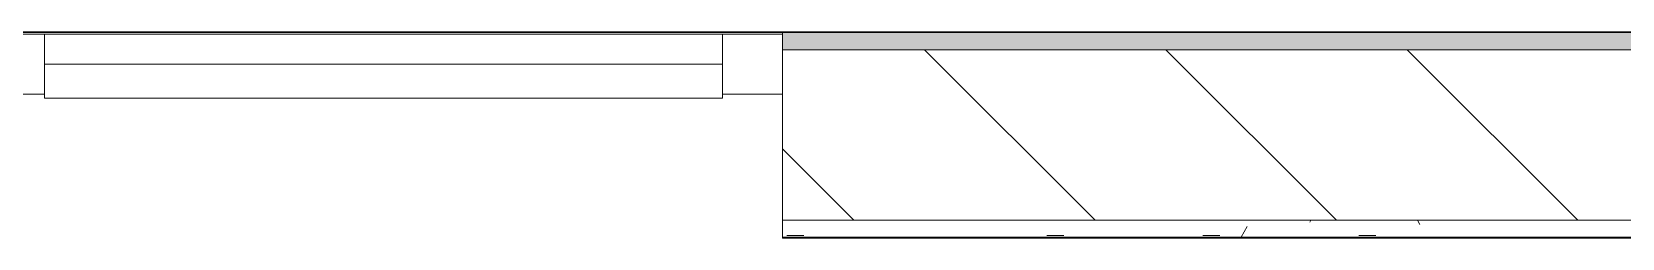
# Model space of a CAD drawing. Header units: millimetres. Extents: x -213911 to 415037, y -3642 to 107391.
# Drawn here: x 49895 to 51759, y 86865 to 87107 of the extents above; entities that cross this region are included whole.
import ezdxf

# ---------------------------------------------------------------- set-up
doc = ezdxf.new("R2010")
doc.units = ezdxf.units.MM
for name, color, linetype, lineweight in [('A-FLOR', 7, 'Continuous', 9), ('A-GLAZ-CURT', 7, 'Continuous', 9), ('A-GLAZ-CURT-2', 7, 'Continuous', 20), ('A-GLAZ-CWMG', 7, 'Continuous', 9), ('A-GLAZ-CWMG-1', 7, 'Continuous', 20), ('I-WALL', 7, 'Continuous', 5)]:
    doc.layers.add(name, color=color, linetype=linetype, lineweight=lineweight)
doc.layers.add('A-WALL-1', color=9, linetype='Continuous', lineweight=5, true_color=0x808080)
doc.layers.add('A-WALL-FNSH-1', color=9, linetype='Continuous', lineweight=5, true_color=0x808080)
pattern_1 = [(0, (0, 0), (243.84, 60.96), [20.117, -162.763, 20.117, -162.763, -975.36]), (0, (0, 0), (243.84, 60.96), [-365.76, 20.117, -345.643, 20.117, -162.763, -426.72]), (0, (0, 0), (243.84, 60.96), [-914.4, 20.117, -101.803, 20.117, -284.683]), (120, (91.44, 30.48), (-174.71291, 180.691634), [20.117, -162.763, 20.117, -162.763, -975.36]), (120, (91.44, 30.48), (-174.71291, 180.691634), [-365.76, 20.117, -345.643, 20.117, -162.763, -426.72]), (120, (91.44, 30.48), (-174.71291, 180.691634), [-914.4, 20.117, -101.803, 20.117, -284.683]), (240, (121.92, 152.4), (-69.12709, -241.651634), [20.117, -162.763, 20.117, -162.763, -975.36]), (240, (121.92, 152.4), (-69.12709, -241.651634), [-365.76, 20.117, -345.643, 20.117, -162.763, -426.72]), (240, (121.92, 152.4), (-69.12709, -241.651634), [-914.4, 20.117, -101.803, 20.117, -284.683])]

# ---------------------------------------------------------------- blocks, each defined once
blk = doc.blocks.new('Прямоугольный импост - 50 x 70 мм-31700031-Объем проектирования 1 этажа')
at = {"layer": 'A-GLAZ-CWMG-1'}
for p, q in [((-70, 35), (0, 35)), ((-70, -35), (-70, 35)), ((0, 35), (0, -35)), ((0, -35), (-70, -35))]:
    blk.add_line(p, q, dxfattribs=at)
blk = doc.blocks.new('Системная панель - Стекло - 40мм-V268-Объем проектирования 1 этажа')
at = {"layer": 'A-GLAZ-CURT-2'}
for p, q in [((397.5, 0), (-397.5, 0)), ((-397.5, 0), (-397.5, -40)), ((397.5, -40), (397.5, 0)), ((-397.5, -40), (397.5, -40))]:
    blk.add_line(p, q, dxfattribs=at)
blk = doc.blocks.new('Прямоугольный импост - 50 x 70 мм-31702100-Объем проектирования 1 этажа')
at = {"layer": 'A-GLAZ-CWMG-1'}
for p, q in [((-35, 35), (35, 35)), ((-35, -35), (-35, 35)), ((35, 35), (35, -35)), ((35, -35), (-35, -35))]:
    blk.add_line(p, q, dxfattribs=at)
blk = doc.blocks.new('Прямоугольный импост - 50 x 70 мм-31720914-Объем проектирования 1 этажа')
at = {"layer": 'A-GLAZ-CWMG'}
blk.add_line((24940, 7918), (24145, 7918), dxfattribs=at)
blk = doc.blocks.new('1floor')
at = {"layer": 'I-WALL'}
h = blk.add_hatch(dxfattribs=at)
h.set_pattern_fill('FP_191', color=256, style=0, pattern_type=2)
h.set_pattern_definition(pattern_1)
h.paths.add_polyline_path([(74962.5, 7900), (75460, 7900), (75459, 7920), (73730, 7920), (73730, 7908), (73760, 7908), (73760, 7900), (73947.5, 7900)])
h.paths.add_polyline_path([(72124.4, 7900), (72250, 7900), (72250, 7908), (72280, 7908), (72280, 7920), (71660, 7920), (71660, 7908), (71690, 7908), (71690, 7900), (72080, 7900)])
h.paths.add_polyline_path([(70320, 7900), (70680, 7900), (70680, 7908), (70710, 7908), (70710, 7920), (69360, 7920), (69360, 7908), (69390, 7908), (69390, 7900), (70020, 7900)])
h.paths.add_polyline_path([(67835, 7900), (68230, 7900), (68230, 7908), (68260, 7908), (68260, 7920), (66860, 7920), (66860, 7908), (66890, 7908), (66890, 7900), (67758.3, 7900)])
h.paths.add_polyline_path([(60610, 7900), (65880, 7900), (65880, 7908), (65910, 7908), (65910, 7920), (60610, 7920)])
h.paths.add_polyline_path([(57443, 7900), (58110, 7900), (58110, 7920), (50710, 7920), (50710, 7900), (57180, 7900)])
h.paths.add_polyline_path([(47910, 7900), (48210, 7900), (48210, 7920), (41840, 7920), (41840, 7900), (47410, 7900)])
h.paths.add_polyline_path([(39040, 7900), (39340, 7900), (39340, 7920), (38761, 7920), (38760, 7900), (38875.4, 7900)])
h = blk.add_hatch(dxfattribs=at)
h.set_pattern_fill('FP_23', color=256, style=0, pattern_type=2)
h.set_pattern_definition([(135, (0, 0), (-141.42136, -141.42136), [])])
h.paths.add_polyline_path([(51890, 7700), (51910, 7700), (51910, 7900), (50710, 7900), (50710, 7700), (51253.8, 7700)])
h.paths.add_polyline_path([(48210, 7700), (48210, 7900), (47910, 7900), (47910, 7700), (48159.2, 7700)])
h = blk.add_hatch(dxfattribs=at)
h.set_pattern_fill('FP_191', color=256, style=0, pattern_type=2)
h.set_pattern_definition(pattern_1)
h.paths.add_polyline_path([(51893.7, 7680), (51910, 7680), (51910, 7700), (50710, 7700), (50710, 7680), (51890, 7680)])
h.paths.add_polyline_path([(48210, 7680), (48210, 7700), (47930, 7700), (47930.1, 7680), (48159.2, 7680)])
at = {"layer": 'A-FLOR'}
for p, q in [((66770, 7920), (38761, 7920)), ((50710, 7848), (50710, 7680)), ((50710, 7680), (51890, 7680))]:
    blk.add_line(p, q, dxfattribs=at)
at = {"layer": 'A-WALL-1'}
for p, q in [((50710, 7920), (50710, 7848)), ((51910, 7900), (50710, 7900)), ((50710, 7700), (51910, 7700))]:
    blk.add_line(p, q, dxfattribs=at)
at = {"layer": 'A-WALL-FNSH-1'}
for p, q in [((65910, 7921), (38761, 7921)), ((50710, 7680), (50710, 7679)), ((50710, 7679), (51889, 7679))]:
    blk.add_line(p, q, dxfattribs=at)
at = {"layer": 'A-GLAZ-CURT'}
blk.add_blockref('Системная панель - Стекло - 40мм-V268-Объем проектирования 1 этажа', (50242.5, 7883), dxfattribs=at)
at = {"layer": 'A-GLAZ-CWMG', "extrusion": (0, 0, -1), "rotation": 180}
for name, p in [('Прямоугольный импост - 50 x 70 мм-31702100-Объем проектирования 1 этажа', (-49810, 7883)), ('Прямоугольный импост - 50 x 70 мм-31700031-Объем проектирования 1 этажа', (-50710, 7883))]:
    blk.add_blockref(name, p, dxfattribs=at)
at = {"layer": 'A-GLAZ-CWMG'}
blk.add_blockref('Прямоугольный импост - 50 x 70 мм-31720914-Объем проектирования 1 этажа', (25700, 0), dxfattribs=at)

msp = doc.modelspace()

# ---------------------------------------------------------------- block references
msp.add_blockref('1floor', (64.7, 79186.1))

doc.saveas('drawing.dxf')
